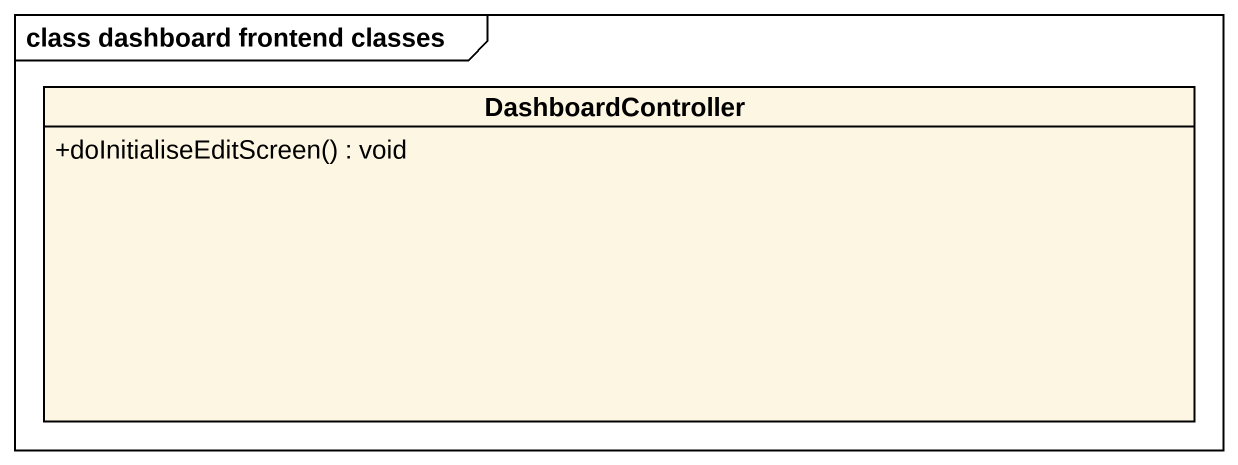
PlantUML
@startuml
mainframe class dashboard frontend classes
hide circle
hide empty members
skinparam classAttributeIconSize 0
class DashboardController {
  +doInitialiseEditScreen() : void
}
@enduml
